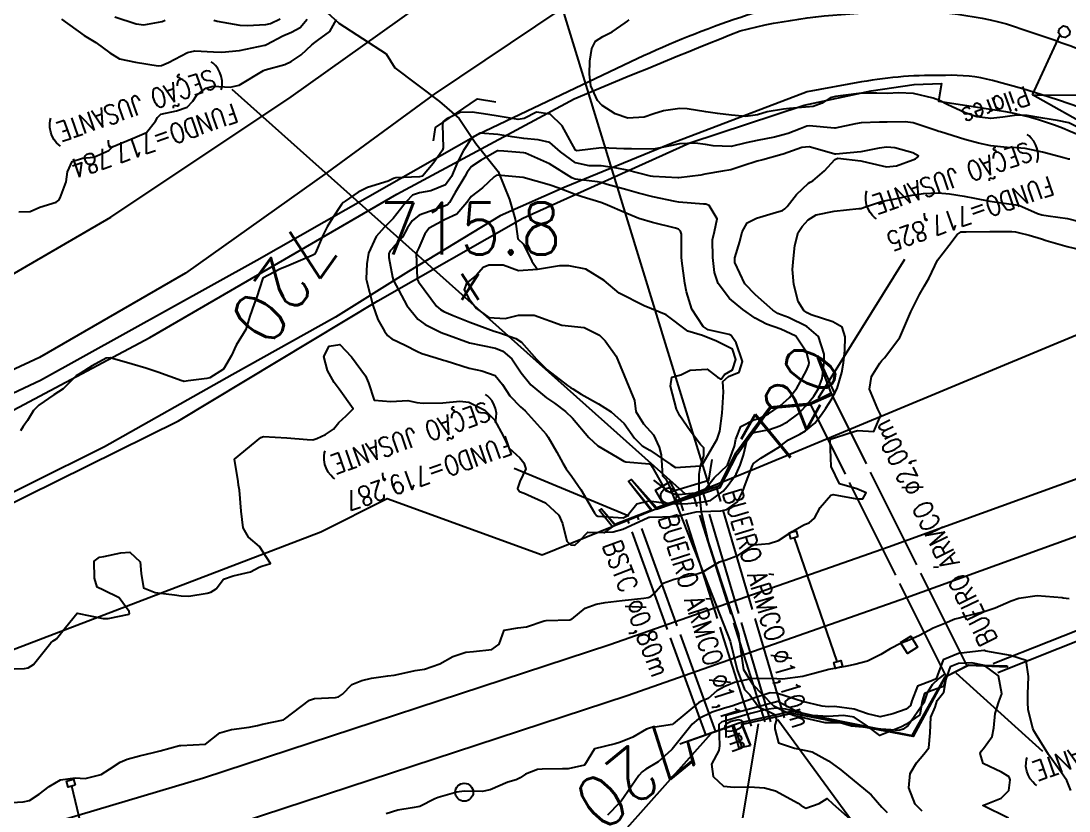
# Model space of a CAD drawing. Header units: metres. Extents: x 307586 to 320046, y 7427249 to 7434250.
# Drawn here: x 312338.2 to 312419, y 7431912.9 to 7431973.8 of the extents above; entities that cross this region are included whole.
import ezdxf
from ezdxf.enums import TextEntityAlignment as Align

# ---------------------------------------------------------------- set-up
doc = ezdxf.new("R2010")
doc.units = ezdxf.units.M
doc.header["$MEASUREMENT"] = 0
doc.linetypes.add('CONTINUO', pattern=[0])
doc.linetypes.add('TRACEJADO', pattern=[8.7, 8, -0.7])
for name, color, linetype in [('ALA', 45, 'Continuous'), ('Armario', 62, 'Continuous'), ('BUEIRO', 151, 'Continuous'), ('CAIXA', 45, 'Continuous'), ('Canaleta de Drenagem', 151, 'Continuous'), ('Cotas', 45, 'Continuous'), ('Curvas de Nivel 1m', 11, 'Continuous'), ('Curvas de Nivel 5m', 15, 'Continuous'), ('Divisa', 42, 'FENCELINE2'), ('Hidrografia', 140, 'Continuous'), ('Linha Férrea', 20, 'Continuous'), ('PILAR', 45, 'Continuous'), ('Pontes_Viadutos_Tubos', 190, 'Continuous'), ('Pontos Cotados', 45, 'Continuous'), ('Portico', 45, 'Continuous'), ('Postes', 20, 'Continuous'), ('PV', 45, 'Continuous'), ('TEXTO', 45, 'Continuous'), ('Vias Primárias', 230, 'Continuous')]:
    doc.layers.add(name, color=color, linetype=linetype)
doc.styles.add('ROMANS', font='romans', dxfattribs={"height": 0.2})
doc.styles.add('Style-STANDARD', font='STANDARD.shx')
doc.linetypes.add('FENCELINE2', pattern='A,0.25,-0.1,[132,ltypeshp.shx,S=0.1,R=0,X=-0.1,Y=0],-0.1,1', length=1.45)

# ---------------------------------------------------------------- blocks, each defined once
blk = doc.blocks.new('ELVTXT_105')
at = {"layer": 'Pontos Cotados', "linetype": 'Continuous', "style": 'Style-STANDARD'}
for s, height, p in [('715.8', 4, (0, 4)), ('x', 3, (0, 0))]:
    blk.add_text(s, height=height, dxfattribs=at).set_placement(p, align=Align.MIDDLE_CENTER)

msp = doc.modelspace()

# ---------------------------------------------------------------- linework, layer by layer
at = {"layer": 'ALA', "linetype": 'CONTINUO'}
for points in [[(312388.981, 7431918.094, 721.289), (312393.573, 7431919.717, 721.288), (312397.634, 7431920.617, 721.209), (312406.912, 7431918.741, 720.586), (312409.448, 7431923.264, 720.841), (312411.241, 7431924.184, 720.872), (312414.223, 7431924.111, 720.795)], [(312414.223, 7431924.111, 720.795), (312414.227, 7431924.018, 719.205), (312411.246, 7431924.137, 718.14), (312409.463, 7431923.245, 718.156), (312406.991, 7431918.667, 718.074), (312397.655, 7431920.423, 718.704), (312393.801, 7431919.588, 718.943), (312394.442, 7431917.973, 718.868)], [(312393.572, 7431917.781, 718.19), (312393.054, 7431919.496, 719.105), (312389.617, 7431918.279, 719.191), (312390.122, 7431916.487, 719.433)], [(312393.054, 7431919.496, 719.105), (312393.138, 7431919.517, 721.096), (312393.786, 7431917.843, 720.588), (312393.572, 7431917.781, 718.19)], [(312393.801, 7431919.588, 718.943), (312393.74, 7431919.594, 721.269), (312394.416, 7431917.973, 720.999), (312394.442, 7431917.973, 718.868)], [(312389.617, 7431918.279, 719.191), (312389.548, 7431918.243, 721.117), (312390.018, 7431916.423, 720.632), (312390.122, 7431916.487, 719.433)], [(312393.786, 7431917.843, 720.588), (312394.416, 7431917.973, 720.999)]]:
    msp.add_polyline3d(points, dxfattribs=at)
at = {"layer": 'Armario'}
msp.add_lwpolyline([(312406.017, 7431925.897), (312406.793, 7431926.388), (312407.325, 7431925.548), (312406.549, 7431925.057)], close=True, dxfattribs=at)
at = {"layer": 'BUEIRO', "linetype": 'TRACEJADO', "flags": 128}
for points in [[(312397.07, 7431920.098), (312391.813, 7431937.921)], [(312394.521, 7431919.465), (312389, 7431936.937)], [(312395.57, 7431919.797), (312390.039, 7431937.3)], [(312396.015, 7431919.787), (312390.773, 7431937.557)], [(312391.015, 7431918.74), (312384.954, 7431935.424)], [(312391.767, 7431919.013), (312385.7, 7431935.713)]]:
    msp.add_lwpolyline(points, dxfattribs=at)
at = {"layer": 'BUEIRO', "linetype": 'CONTINUO'}
for points in [[(312383.144, 7431934.331, 721.226), (312383.803, 7431934.832, 721.184), (312382.764, 7431936.101, 721.184), (312382.946, 7431936.215, 718.705), (312383.982, 7431934.973, 721.184), (312386.843, 7431936.105, 721.003), (312385.025, 7431938.316, 718.478), (312385.263, 7431938.473, 718.509), (312387.181, 7431936.186, 720.975), (312392.09, 7431937.846, 720.864), (312393.422, 7431940.412, 719.128), (312395.98, 7431943.984, 719.112), (312398.973, 7431944.227, 720.039), (312400.935, 7431945.104, 720.116), (312399.641, 7431948.035, 720.09)], [(312385.263, 7431938.473, 718.509), (312387.204, 7431936.309, 718.57), (312392.059, 7431938.007, 717.73), (312393.317, 7431940.529, 717.578), (312395.939, 7431944.076, 717.672), (312399.032, 7431944.352, 717.83), (312400.66, 7431945.15, 717.883), (312399.623, 7431947.817, 717.803), (312399.641, 7431948.035, 720.09)], [(312382.946, 7431936.215, 718.705), (312383.968, 7431935.041, 718.897), (312386.754, 7431936.122, 718.559), (312385.025, 7431938.316, 718.478)]]:
    msp.add_polyline3d(points, dxfattribs=at)
at = {"layer": 'CAIXA', "linetype": 'CONTINUO'}
msp.add_polyline3d([(312387.804, 7431936.439, 719.248), (312387.113, 7431937.644, 719.249), (312388.223, 7431938.298, 719.253), (312389.014, 7431936.886, 719.245)], dxfattribs=at)
at = {"layer": 'Canaleta de Drenagem'}
for points in [[(312413.148, 7431924.281), (312426.025, 7431929.384), (312462.527, 7431943.278), (312503.015, 7431957.903), (312540.954, 7431971.776), (312544.903, 7431973.14), (312560.039, 7431978.382), (312584.034, 7431986.864)], [(312583.737, 7431986.006), (312564.59, 7431979.426), (312544.903, 7431972.473), (312533.077, 7431968.145), (312505.67, 7431957.938), (312458.827, 7431941.047), (312437.024, 7431932.93), (312413.514, 7431923.56)]]:
    msp.add_lwpolyline(points, dxfattribs=at)
at = {"layer": 'Curvas de Nivel 1m', "flags": 128}
for points, elevation in [([(312345.423, 7431974.155), (312347.065, 7431973.593), (312347.658, 7431973.53), (312349.068, 7431973.791), (312349.298, 7431973.878)], 718), ([(312341.303, 7431973.964), (312343.051, 7431972.712), (312343.953, 7431972.171), (312345.035, 7431971.37), (312345.793, 7431970.911), (312347.028, 7431970.662), (312348.765, 7431970.373), (312349.026, 7431970.395), (312349.554, 7431970.628), (312351.036, 7431971.4), (312351.593, 7431971.519), (312353.037, 7431971.45), (312353.665, 7431971.425), (312355.038, 7431971.538), (312356.986, 7431971.955), (312357.043, 7431971.973), (312357.07, 7431971.982), (312357.111, 7431972.009), (312358.377, 7431972.673), (312359.057, 7431972.953), (312359.721, 7431973.325), (312360.255, 7431973.978)], 719), ([(312353.07, 7431973.883), (312353.309, 7431973.818), (312355.065, 7431973.494), (312355.626, 7431973.47), (312357.066, 7431973.544), (312357.43, 7431973.643), (312358.165, 7431973.999)], 718), ([(312420.457, 7431965.255), (312418.983, 7431965.968), (312418.108, 7431966.157), (312416.988, 7431966.322), (312415.768, 7431966.531), (312414.992, 7431966.571), (312413.907, 7431966.413), (312412.987, 7431966.308), (312411.9, 7431966.446), (312410.994, 7431966.743), (312409.615, 7431967.384), (312409.006, 7431967.686), (312408.528, 7431967.874), (312407.011, 7431968.244), (312405.864, 7431968.28), (312405.011, 7431968.234), (312404.188, 7431968.272), (312403.011, 7431968.27), (312401.6, 7431968.072), (312401.008, 7431968.005), (312400.593, 7431967.908), (312399.969, 7431967.5), (312399.268, 7431967.238), (312398.998, 7431967.21), (312397.437, 7431967.085), (312396.995, 7431967.03), (312395.73, 7431966.81), (312394.988, 7431966.591), (312394.087, 7431966.468), (312392.988, 7431966.557), (312391.9, 7431966.686), (312390.991, 7431966.83), (312389.558, 7431967.061), (312388.995, 7431967.08), (312387.741, 7431966.893), (312386.988, 7431966.678), (312386.232, 7431966.413), (312384.983, 7431966.326), (312384.014, 7431966.664), (312382.997, 7431967.311), (312382.638, 7431967.705), (312382.118, 7431968.818), (312382.021, 7431969.715), (312382.059, 7431970.74), (312382.198, 7431971.713), (312382.501, 7431972.258), (312383.057, 7431972.617), (312383.764, 7431972.991), (312384.787, 7431973.683), (312384.949, 7431973.807), (312385.075, 7431973.91)], 721), ([(312337.031, 7431913.554), (312338.344, 7431913.615), (312338.836, 7431913.733), (312339.59, 7431914.211), (312340.359, 7431914.819), (312341.229, 7431915.327), (312342.366, 7431915.464), (312343.126, 7431915.412), (312344.369, 7431915.723), (312345.008, 7431916.15), (312345.831, 7431916.688), (312346.385, 7431916.925), (312347.328, 7431917.181), (312348.393, 7431917.417), (312348.929, 7431917.568), (312350.401, 7431917.959), (312350.509, 7431917.971), (312352.403, 7431918.06), (312353.527, 7431918.933), (312354.415, 7431919.211), (312355.777, 7431919.38), (312356.418, 7431919.502), (312356.82, 7431919.604), (312358.423, 7431919.951), (312358.514, 7431919.989), (312360.438, 7431921.452), (312360.811, 7431921.584), (312362.44, 7431921.67), (312362.659, 7431921.72), (312362.971, 7431921.935), (312363.701, 7431922.681), (312364.459, 7431922.982), (312365.22, 7431923.15), (312366.465, 7431923.329), (312366.953, 7431923.397), (312368.471, 7431923.733), (312368.586, 7431923.753), (312369.299, 7431923.858), (312370.477, 7431924.265), (312371.496, 7431924.817), (312372.486, 7431925.159), (312373.08, 7431925.221), (312374.489, 7431925.373), (312375.069, 7431925.791), (312375.441, 7431926.854), (312376.512, 7431927.028), (312377.164, 7431927.112), (312378.52, 7431927.571), (312378.675, 7431927.594), (312380.522, 7431927.658), (312380.571, 7431927.67), (312380.652, 7431927.719), (312381.688, 7431928.552), (312382.535, 7431928.869), (312383.226, 7431929.003), (312384.538, 7431929.152), (312386.208, 7431929.323), (312386.54, 7431929.373), (312386.747, 7431929.442), (312386.967, 7431929.646), (312387.698, 7431930.492), (312388.555, 7431930.796), (312390.076, 7431931.125), (312390.56, 7431931.273), (312390.796, 7431931.362), (312391.157, 7431931.594), (312392.039, 7431932.117), (312392.574, 7431932.293), (312393.506, 7431932.643), (312394.59, 7431933.391), (312394.705, 7431933.445), (312395.889, 7431933.541), (312396.595, 7431933.769), (312397.653, 7431934.469), (312398.608, 7431934.995), (312398.971, 7431935.145), (312399.366, 7431935.502), (312399.807, 7431936.317), (312400.64, 7431937.265), (312400.82, 7431937.307), (312402.636, 7431936.991), (312403.102, 7431936.989), (312403.358, 7431937.453), (312402.646, 7431937.76), (312401.31, 7431938.14), (312400.663, 7431939.49), (312400.574, 7431941.491), (312400.613, 7431941.562), (312400.685, 7431941.616), (312402.089, 7431942.072), (312402.695, 7431942.253), (312403.954, 7431942.187), (312404.487, 7431943.442), (312404.264, 7431943.898), (312403.62, 7431945.451), (312403.782, 7431946.415), (312404.423, 7431947.443), (312404.565, 7431947.642), (312404.767, 7431947.865), (312405.967, 7431949.422), (312406.803, 7431951.41), (312407.48, 7431952.747), (312407.87, 7431953.4), (312408.217, 7431954.018), (312408.853, 7431955.39), (312409.748, 7431956.503), (312410.371, 7431957.375), (312410.676, 7431957.581), (312410.885, 7431957.579), (312411.078, 7431957.56), (312412.885, 7431957.59), (312414.6, 7431957.608), (312414.885, 7431957.575), (312415.09, 7431957.522), (312415.938, 7431957.304), (312416.879, 7431957.03), (312417.251, 7431956.913), (312418.87, 7431956.429), (312419.949, 7431956.176)], 721), ([(312419.014, 7431929.265), (312418.544, 7431929.336), (312418.467, 7431929.347), (312416.545, 7431929.506), (312415.141, 7431929.311), (312414.541, 7431929.092), (312413.31, 7431928.558), (312412.533, 7431928.309), (312411.098, 7431927.931), (312410.527, 7431927.791), (312410.202, 7431927.697), (312409.431, 7431927.381), (312408.782, 7431927.125), (312408.517, 7431927.006), (312407.464, 7431926.445), (312406.502, 7431926.014), (312406.069, 7431925.847), (312405.206, 7431925.429), (312404.488, 7431924.984), (312403.457, 7431924.477), (312402.48, 7431924.212), (312401.86, 7431924.086), (312400.476, 7431923.815), (312399.253, 7431923.498), (312398.652, 7431923.326), (312398.47, 7431923.295), (312396.903, 7431923.089), (312396.466, 7431923.099), (312394.89, 7431923.13), (312394.466, 7431923.095), (312393.215, 7431922.819), (312392.457, 7431922.517), (312391.856, 7431922.181), (312391.182, 7431921.593), (312390.664, 7431921.375), (312390.439, 7431921.256), (312388.479, 7431919.629), (312388.423, 7431919.599), (312386.733, 7431919.334), (312386.419, 7431919.22), (312385.362, 7431918.615), (312384.408, 7431918.22), (312383.995, 7431918.097), (312382.403, 7431917.7), (312381.645, 7431916.447), (312380.38, 7431916.175), (312379.947, 7431916.159), (312378.379, 7431916.141), (312378.019, 7431916.113), (312377.081, 7431915.763), (312376.669, 7431915.468), (312376.368, 7431915.327), (312375.721, 7431915.134), (312374.361, 7431914.559), (312373.739, 7431914.426), (312372.359, 7431914.448), (312371.802, 7431914.382), (312370.354, 7431913.957), (312370.09, 7431913.844), (312368.938, 7431913.267), (312368.342, 7431913.172), (312367.239, 7431912.981), (312366.335, 7431912.69)], 721), ([(312414.339, 7431912.37), (312412.353, 7431913.34), (312413.775, 7431913.91), (312414.365, 7431914.494), (312414.478, 7431915.318), (312414.376, 7431915.547), (312413.788, 7431915.92), (312412.392, 7431916.591), (312412.146, 7431917.343), (312412.223, 7431917.523), (312412.407, 7431917.734), (312413.077, 7431918.672), (312413.197, 7431919.332), (312413.318, 7431920.447), (312413.589, 7431921.329), (312413.821, 7431921.958), (312413.569, 7431923.329), (312412.481, 7431924.145), (312411.475, 7431924.347), (312410.482, 7431924.297), (312409.826, 7431924.03), (312409.597, 7431923.379), (312409.318, 7431922.519), (312408.455, 7431922.199), (312407.864, 7431921.983), (312407.684, 7431921.398), (312407.509, 7431920.322), (312406.425, 7431919.574), (312406.089, 7431919.415), (312404.416, 7431918.742), (312403.462, 7431919.45), (312402.43, 7431920.154), (312401.612, 7431920.287), (312400.43, 7431920.203), (312399.213, 7431920.281), (312398.432, 7431920.454), (312397.179, 7431920.779), (312396.436, 7431920.853), (312395.648, 7431920.755), (312394.432, 7431920.445), (312393.759, 7431920.237), (312392.426, 7431919.851), (312392.226, 7431919.781), (312392.008, 7431919.584), (312392.05, 7431917.94), (312391.996, 7431917.584), (312391.446, 7431916.531), (312391.555, 7431915.588), (312392.365, 7431914.829), (312393.184, 7431914.752), (312394.365, 7431914.789), (312395.516, 7431914.694), (312396.362, 7431914.47), (312398.109, 7431913.512), (312398.35, 7431913.346), (312398.712, 7431913.14), (312399.736, 7431913.489), (312400.357, 7431913.881), (312400.781, 7431913.476), (312402.333, 7431912.112)], 719)]:
    msp.add_lwpolyline(points, dxfattribs=dict(at, elevation=elevation))
for points, elevation in [([(312407.429, 7431963.405), (312406.955, 7431963.652), (312405.575, 7431964.046), (312404.96, 7431964.106), (312404.373, 7431964.032), (312402.956, 7431963.749), (312401.024, 7431963.559), (312400.954, 7431963.557), (312400.873, 7431963.572), (312398.959, 7431964.123), (312398.394, 7431964.08), (312396.953, 7431963.566), (312396.849, 7431963.532), (312395.384, 7431963.116), (312394.945, 7431963.015), (312393.86, 7431962.65), (312392.935, 7431962.358), (312392.275, 7431962.247), (312390.929, 7431962.003), (312390.599, 7431961.942), (312388.924, 7431961.728), (312388.828, 7431961.727), (312386.926, 7431961.824), (312386.718, 7431961.861), (312384.932, 7431962.311), (312384.135, 7431962.488), (312382.937, 7431962.651), (312381.994, 7431962.657), (312380.94, 7431962.9), (312379.799, 7431963.742), (312378.96, 7431964.448), (312378.064, 7431964.657), (312376.963, 7431964.761), (312376.072, 7431964.892), (312374.966, 7431965.074), (312373.598, 7431965.182), (312372.963, 7431964.819), (312372.305, 7431963.83), (312371.837, 7431962.939), (312371.395, 7431961.843), (312370.916, 7431961.201), (312369.78, 7431960.73), (312368.91, 7431960.576), (312368.387, 7431960.396), (312367.879, 7431959.88), (312367.463, 7431959.319), (312366.89, 7431958.599), (312366.204, 7431957.9), (312365.576, 7431957.206), (312364.988, 7431955.918), (312364.845, 7431955.095), (312364.8, 7431953.954), (312364.803, 7431953.92), (312364.831, 7431953.812), (312365.314, 7431951.912), (312365.707, 7431950.822), (312366.213, 7431949.899), (312366.458, 7431949.573), (312366.777, 7431949.329), (312367.82, 7431948.832), (312368.768, 7431948.339), (312369.096, 7431948.195), (312370.202, 7431947.848), (312370.761, 7431947.68), (312370.977, 7431947.621), (312372.752, 7431947.066), (312373.714, 7431946.845), (312374.743, 7431946.483), (312375.311, 7431945.791), (312375.871, 7431944.929), (312376.716, 7431944.075), (312377.057, 7431943.767), (312378.686, 7431941.96), (312378.836, 7431941.748), (312379.505, 7431940.571), (312379.959, 7431939.731), (312380.221, 7431939.289), (312380.653, 7431938.704), (312381.359, 7431937.713), (312382.42, 7431935.897), (312382.556, 7431935.701), (312382.613, 7431935.666), (312382.657, 7431935.655), (312384.611, 7431935.531), (312384.924, 7431935.675), (312385.686, 7431936.606), (312386.631, 7431936.826), (312387.559, 7431936.711), (312388.627, 7431936.589), (312389.61, 7431936.634), (312390.63, 7431936.726), (312391.359, 7431936.866), (312392.325, 7431937.583), (312392.476, 7431937.75), (312392.647, 7431937.941), (312393.334, 7431938.895), (312393.647, 7431939.57), (312393.891, 7431940.347), (312394.178, 7431941.565), (312394.334, 7431941.918), (312394.691, 7431942.095), (312395.897, 7431942.34), (312396.699, 7431942.617), (312397.298, 7431942.931), (312398.082, 7431943.516), (312398.41, 7431943.819), (312398.719, 7431944.143), (312399.332, 7431944.899), (312399.693, 7431945.5), (312399.969, 7431946.273), (312400.13, 7431947.496), (312400.121, 7431948.145), (312399.685, 7431949.501), (312398.79, 7431950.261), (312397.363, 7431950.959), (312396.799, 7431951.171), (312396.543, 7431951.276), (312396.162, 7431951.54), (312394.82, 7431952.714), (312394.01, 7431953.568), (312393.232, 7431955.193), (312393.235, 7431955.576), (312393.623, 7431956.821), (312393.803, 7431957.571), (312394.189, 7431958.268), (312394.894, 7431958.635), (312396.441, 7431959.079), (312396.9, 7431959.211), (312397.099, 7431959.33), (312397.257, 7431959.526), (312397.99, 7431960.442), (312398.921, 7431961.33), (312399.033, 7431961.398), (312399.24, 7431961.507), (312400.148, 7431962.285), (312400.948, 7431963.142), (312401.18, 7431963.256), (312402.947, 7431963.04), (312403.485, 7431962.914), (312404.94, 7431962.572), (312405.706, 7431962.664), (312406.949, 7431963.131), (312407.161, 7431963.197)], 719), ([(312375.416, 7431963.793), (312374.978, 7431963.824), (312374.953, 7431963.825), (312374.928, 7431963.825), (312374.881, 7431963.801), (312373.66, 7431963.095), (312372.935, 7431962.6), (312372.591, 7431962.162), (312372.406, 7431961.828), (312371.671, 7431960.593), (312371.23, 7431959.837), (312371.078, 7431959.662), (312370.9, 7431959.576), (312370.474, 7431959.422), (312368.893, 7431958.86), (312368.341, 7431958.423), (312367.999, 7431957.879), (312367.594, 7431957.161), (312366.859, 7431956.312), (312366.656, 7431956.093), (312366.562, 7431955.894), (312366.553, 7431955.597), (312366.835, 7431954.077), (312366.88, 7431953.89), (312366.909, 7431953.812), (312367.934, 7431951.879), (312368.793, 7431950.843), (312369.357, 7431950.43), (312370.542, 7431949.844), (312370.707, 7431949.766), (312370.782, 7431949.738), (312370.944, 7431949.676), (312372.775, 7431949.003), (312373.785, 7431948.797), (312374.771, 7431948.611), (312375.35, 7431948.373), (312376.027, 7431947.781), (312376.747, 7431946.705), (312377.508, 7431945.762), (312378.723, 7431944.772), (312379.333, 7431944.354), (312380.17, 7431943.728), (312380.705, 7431943.208), (312381.986, 7431941.707), (312382.677, 7431941.063), (312384.157, 7431940.196), (312384.665, 7431939.882), (312384.822, 7431939.835), (312386.663, 7431939.689), (312386.74, 7431939.649), (312386.857, 7431939.452), (312387.888, 7431937.638), (312388.638, 7431937.333), (312388.943, 7431937.321), (312390.641, 7431937.489), (312390.73, 7431937.511), (312390.84, 7431937.598), (312391.64, 7431938.603), (312392.663, 7431939.58), (312393.196, 7431941.057), (312393.306, 7431941.574), (312393.698, 7431942.57), (312394.706, 7431943.088), (312395.078, 7431943.183), (312395.835, 7431943.543), (312396.719, 7431944.158), (312397.447, 7431944.802), (312398.018, 7431945.517), (312398.266, 7431945.989), (312398.754, 7431946.884), (312398.941, 7431947.328), (312398.954, 7431947.508), (312398.771, 7431948.303), (312397.941, 7431949.518), (312396.788, 7431950.071), (312395.686, 7431950.44), (312394.796, 7431950.915), (312393.86, 7431951.569), (312392.816, 7431952.429), (312391.949, 7431953.593), (312391.671, 7431954.427), (312391.534, 7431955.6), (312391.514, 7431956.96), (312391.658, 7431957.598), (312391.882, 7431958.584), (312391.257, 7431959.605), (312391.004, 7431959.709), (312390.904, 7431959.705), (312390.815, 7431959.699), (312388.905, 7431959.863), (312388.635, 7431959.903), (312386.909, 7431960.264), (312385.796, 7431960.551), (312384.914, 7431960.797), (312383.385, 7431961.229), (312382.92, 7431961.365), (312382.638, 7431961.422), (312380.922, 7431961.631), (312380.658, 7431961.733), (312378.939, 7431962.808), (312377.09, 7431963.63), (312376.951, 7431963.664)], 718), ([(312374.925, 7431961.936), (312374.818, 7431961.908), (312374.683, 7431961.802), (312373.776, 7431960.95), (312372.908, 7431960.291), (312372.574, 7431959.823), (312371.805, 7431958.92), (312370.89, 7431958.533), (312369.66, 7431957.858), (312369.325, 7431957.414), (312368.86, 7431956.326), (312368.705, 7431956.021), (312368.659, 7431955.872), (312368.727, 7431953.978), (312368.751, 7431953.871), (312368.831, 7431953.721), (312370.217, 7431951.849), (312370.525, 7431951.569), (312370.799, 7431951.421), (312371.521, 7431951.108), (312372.791, 7431950.605), (312374.674, 7431949.911), (312374.784, 7431949.877), (312374.846, 7431949.862), (312375.042, 7431949.796), (312376.347, 7431949.345), (312376.776, 7431949.054), (312377.941, 7431947.758), (312378.751, 7431946.936), (312380.327, 7431945.726), (312380.573, 7431945.564), (312380.73, 7431945.458), (312381.375, 7431945.065), (312382.719, 7431944.304), (312383.705, 7431943.69), (312384.7, 7431942.788), (312385.495, 7431941.668), (312386.084, 7431941.066), (312386.674, 7431940.729), (312388.29, 7431939.634), (312388.661, 7431939.413), (312390.597, 7431939.536), (312390.663, 7431939.562), (312390.683, 7431939.58), (312390.701, 7431939.6), (312390.795, 7431939.729), (312391.874, 7431941.592), (312392.073, 7431942.208), (312392.254, 7431943.587), (312392.368, 7431945.224), (312392.33, 7431945.586), (312392.308, 7431946.018), (312392.745, 7431946.412), (312393.58, 7431946.742), (312393.829, 7431947.569), (312393.339, 7431949.013), (312392.952, 7431949.578), (312392.784, 7431949.647), (312391.188, 7431950.005), (312390.789, 7431950.261), (312389.928, 7431951.619), (312389.497, 7431952.949), (312389.388, 7431953.624), (312389.142, 7431955.335), (312389.119, 7431955.627), (312389.117, 7431957.39), (312389.041, 7431957.628), (312388.884, 7431957.77), (312388.66, 7431957.857), (312386.889, 7431958.293), (312385.83, 7431958.604), (312384.896, 7431958.974), (312383.236, 7431959.697), (312382.904, 7431959.823), (312381.458, 7431960.271), (312380.91, 7431960.455), (312379.74, 7431960.916), (312378.917, 7431961.199), (312376.923, 7431961.77)], 717)]:
    msp.add_lwpolyline(points, close=True, dxfattribs=dict(at, elevation=elevation))
at = {"layer": 'Curvas de Nivel 5m', "elevation": 720, "flags": 128}
for points in [[(312338.024, 7431959.101), (312338.887, 7431959.144), (312339.639, 7431959.471), (312340.898, 7431959.866), (312341.099, 7431959.999), (312341.218, 7431960.197), (312341.675, 7431961.433), (312341.784, 7431962.191), (312342.124, 7431962.999), (312342.939, 7431963.24), (312343.794, 7431963.318), (312344.948, 7431963.849), (312345.107, 7431964.002), (312345.307, 7431964.155), (312346.96, 7431964.85), (312347.866, 7431965.219), (312348.558, 7431966.114), (312348.702, 7431966.386), (312348.981, 7431966.635), (312350.17, 7431966.907), (312350.989, 7431967.175), (312351.428, 7431967.644), (312351.711, 7431968.073), (312352.433, 7431968.641), (312353.01, 7431968.79), (312354.325, 7431968.731), (312355.011, 7431968.865), (312356.887, 7431970.012), (312357.023, 7431970.054), (312358.545, 7431970.478), (312359.03, 7431970.698), (312359.802, 7431971.216), (312360.611, 7431971.974), (312360.844, 7431972.174), (312361.048, 7431972.308), (312362.003, 7431973.011), (312362.515, 7431973.948)], [(312419.056, 7431963.164), (312418.952, 7431963.179), (312418.596, 7431963.274), (312416.957, 7431963.712), (312415.632, 7431963.982), (312414.96, 7431964.049), (312414.223, 7431964.064), (312412.962, 7431964.2), (312412.014, 7431964.405), (312410.966, 7431964.693), (312409.083, 7431965.278), (312408.972, 7431965.315), (312408.749, 7431965.392), (312406.981, 7431965.976), (312406.36, 7431966.042), (312404.982, 7431966.034), (312404.392, 7431966.035), (312402.981, 7431965.971), (312402.541, 7431965.905), (312400.974, 7431965.554), (312400.911, 7431965.553), (312398.976, 7431965.733), (312398.776, 7431965.712), (312398.271, 7431965.517), (312397.334, 7431965.162), (312396.968, 7431965.047), (312396.294, 7431964.868), (312394.963, 7431964.603), (312394.105, 7431964.425), (312392.959, 7431964.15), (312391.552, 7431964.194), (312390.96, 7431964.308), (312390.18, 7431964.399), (312388.96, 7431964.36), (312388.369, 7431964.226), (312386.956, 7431963.935), (312385.255, 7431963.974), (312384.956, 7431963.967), (312384.662, 7431963.977), (312382.956, 7431964.048), (312381.04, 7431963.815), (312380.954, 7431963.853), (312379.922, 7431965.741), (312378.986, 7431966.631), (312377.946, 7431966.803), (312376.981, 7431966.306), (312376.534, 7431966.223), (312374.983, 7431966.486), (312374.182, 7431966.611), (312372.987, 7431966.789), (312372.061, 7431966.76), (312370.979, 7431966.261), (312370.741, 7431966.087), (312370.68, 7431965.853), (312370.752, 7431964.055), (312370.697, 7431963.853), (312369.969, 7431962.828), (312369.149, 7431961.868), (312368.922, 7431961.815), (312367.08, 7431961.73), (312366.921, 7431961.694), (312366.494, 7431961.472), (312364.914, 7431960.988), (312364.199, 7431960.638), (312363.176, 7431959.937), (312363.021, 7431959.819), (312362.9, 7431959.685), (312362.203, 7431958.634), (312361.801, 7431957.951), (312361.49, 7431957.338), (312360.908, 7431955.959), (312360.895, 7431955.917), (312360.852, 7431955.842), (312360.634, 7431955.747), (312358.843, 7431954.975), (312358.154, 7431954.682), (312356.833, 7431954.01), (312356.354, 7431952.473), (312356.177, 7431952.019), (312355.838, 7431951.069), (312355.536, 7431950.029), (312354.771, 7431948.841), (312354.415, 7431948.043), (312353.803, 7431946.994), (312352.737, 7431946.321), (312352.527, 7431946.271), (312351.085, 7431946.076), (312350.78, 7431946.032), (312350.732, 7431946.032), (312350.696, 7431946.044), (312350.599, 7431946.082), (312348.743, 7431946.755), (312347.817, 7431947.049), (312346.751, 7431947.364), (312345.053, 7431947.861), (312344.758, 7431947.841), (312343.687, 7431947.233), (312342.74, 7431946.654), (312342.453, 7431946.467), (312342.168, 7431946.186), (312341.44, 7431945.478), (312340.721, 7431944.994), (312339.554, 7431944.217), (312339.144, 7431943.786), (312338.695, 7431943.029), (312338.367, 7431942.554), (312338.137, 7431942.235)], [(312336.852, 7431923.861), (312338.468, 7431923.914), (312338.738, 7431923.957), (312339.164, 7431924.22), (312340.49, 7431925.881), (312340.661, 7431926.028), (312340.925, 7431926.196), (312341.622, 7431927.073), (312342.523, 7431928.18), (312344.517, 7431927.756), (312344.912, 7431927.76), (312346.522, 7431928.101), (312346.541, 7431928.112), (312346.547, 7431928.13), (312346.525, 7431928.309), (312345.757, 7431929.363), (312344.541, 7431929.94), (312344.064, 7431930.165), (312343.855, 7431930.861), (312343.831, 7431932.167), (312344.24, 7431932.491), (312344.568, 7431932.526), (312345.892, 7431932.821), (312346.574, 7431932.883), (312347.371, 7431932.122), (312347.458, 7431931.217), (312347.63, 7431930.119), (312348.54, 7431929.775), (312350.023, 7431929.573), (312350.537, 7431929.503), (312351.123, 7431929.488), (312352.539, 7431929.71), (312352.819, 7431929.779), (312353.242, 7431930.053), (312353.811, 7431930.786), (312354.553, 7431931.05), (312355.886, 7431931.35), (312356.56, 7431931.725), (312356.768, 7431931.801), (312357.439, 7431932.001), (312356.583, 7431933.318), (312355.729, 7431934.023), (312355.309, 7431934.738), (312355.158, 7431936.032), (312355.028, 7431937.644), (312354.97, 7431938.035), (312354.932, 7431938.322), (312354.663, 7431940.04), (312356.68, 7431941.722), (312356.899, 7431941.79), (312358.68, 7431941.694), (312360.266, 7431941.553), (312360.679, 7431941.543), (312360.992, 7431941.644), (312361.675, 7431941.95), (312362.284, 7431942.349), (312362.697, 7431942.863), (312363.259, 7431943.38), (312363.807, 7431943.929), (312362.728, 7431945.444), (312362.347, 7431945.944), (312361.819, 7431946.877), (312361.551, 7431947.952), (312361.959, 7431948.76), (312362.772, 7431948.875), (312363.681, 7431947.931), (312364.741, 7431946.474), (312364.986, 7431945.916), (312365.414, 7431944.604), (312366.719, 7431944.501), (312368.021, 7431944.576), (312368.718, 7431944.424), (312369.204, 7431944.348), (312370.718, 7431944.382), (312372.036, 7431944.51), (312372.719, 7431944.446), (312373.959, 7431943.808), (312374.702, 7431943.084), (312375.403, 7431941.789), (312375.809, 7431940.918), (312376.667, 7431940.134), (312376.966, 7431939.767), (312377.125, 7431939.298), (312376.649, 7431938.33), (312376.464, 7431937.773), (312376.639, 7431937.54), (312376.992, 7431937.412), (312378.627, 7431936.676), (312379.66, 7431935.734), (312379.947, 7431935.071), (312380.268, 7431933.725), (312380.589, 7431933.428), (312380.892, 7431933.413), (312381.24, 7431933.714), (312381.897, 7431934.41), (312382.6, 7431934.391), (312383.846, 7431934.442), (312384.603, 7431934.656), (312386.49, 7431935.53), (312386.612, 7431935.574), (312386.689, 7431935.572), (312388.613, 7431935.615), (312388.687, 7431935.629), (312390.247, 7431935.977), (312390.619, 7431936.008), (312392.151, 7431936.054), (312392.622, 7431936.161), (312393.451, 7431936.751), (312393.851, 7431937.568), (312394.068, 7431938.146), (312394.607, 7431939.561), (312394.618, 7431939.606), (312394.664, 7431939.715), (312395.246, 7431940.128), (312396.678, 7431940.989), (312396.97, 7431941.237), (312397.377, 7431941.523), (312398.24, 7431941.965), (312398.694, 7431942.222), (312399.398, 7431942.807), (312399.927, 7431943.498), (312400.239, 7431943.973), (312400.725, 7431944.702), (312401.131, 7431945.484), (312401.494, 7431946.736), (312401.619, 7431947.477), (312401.71, 7431948.414), (312401.745, 7431949.476), (312401.519, 7431950.208), (312400.794, 7431950.64), (312399.125, 7431951.182), (312398.801, 7431951.335), (312398.56, 7431951.512), (312398.126, 7431952.204), (312397.785, 7431953.52), (312397.692, 7431954.674), (312397.759, 7431955.521), (312397.865, 7431956.523), (312398.108, 7431957.518), (312398.43, 7431957.972), (312398.893, 7431958.484), (312399.508, 7431958.892), (312400.9, 7431959.157), (312402.802, 7431959.361), (312402.902, 7431959.363), (312402.983, 7431959.379), (312403.153, 7431959.457), (312404.472, 7431959.879), (312404.908, 7431959.979), (312405.605, 7431960.125), (312406.913, 7431960.401), (312407.792, 7431960.523), (312408.915, 7431960.577), (312409.789, 7431960.506), (312410.912, 7431960.315), (312411.715, 7431960.162), (312412.909, 7431959.93), (312414.534, 7431959.696), (312414.906, 7431959.658), (312415.188, 7431959.598), (312415.839, 7431959.306), (312416.584, 7431958.979), (312416.899, 7431958.883), (312417.39, 7431958.793), (312418.896, 7431958.595), (312419.795, 7431958.36)], [(312419.142, 7431914.486), (312418.829, 7431915.265), (312418.383, 7431915.932), (312417.423, 7431917.28), (312416.419, 7431918.897), (312416.274, 7431919.145), (312416.213, 7431919.293), (312415.858, 7431920.719), (312415.833, 7431921.299), (312415.833, 7431921.918), (312415.869, 7431923.299), (312415.707, 7431924.523), (312414.489, 7431924.9), (312412.588, 7431925.243), (312412.492, 7431925.285), (312412.441, 7431925.289), (312410.49, 7431925.057), (312409.294, 7431924.572), (312408.857, 7431923.386), (312408.757, 7431923.097), (312408.467, 7431922.984), (312407.325, 7431922.536), (312406.877, 7431921.406), (312406.789, 7431921.057), (312406.437, 7431920.781), (312405.408, 7431920.4), (312404.43, 7431920.184), (312403.47, 7431920.412), (312402.436, 7431920.769), (312400.93, 7431920.983), (312400.438, 7431920.961), (312399.956, 7431921.005), (312398.441, 7431921.364), (312397.961, 7431921.515), (312396.45, 7431922.012), (312395.959, 7431922.029), (312394.536, 7431921.559), (312394.443, 7431921.524), (312393.006, 7431921.006), (312392.435, 7431920.834), (312391.479, 7431920.543), (312390.427, 7431920.022), (312389.945, 7431919.607), (312388.404, 7431917.689), (312388.374, 7431917.66), (312388.339, 7431917.631), (312387.316, 7431916.713), (312386.38, 7431916.135), (312386.085, 7431915.947), (312385.838, 7431915.658), (312384.695, 7431914.014), (312384.469, 7431913.678), (312384.419, 7431913.612), (312384.351, 7431913.544), (312383.425, 7431912.601)]]:
    msp.add_lwpolyline(points, dxfattribs=at)
at = {"layer": 'Divisa'}
msp.add_lwpolyline([(312227.759, 7431906.149), (312251.151, 7431909.983), (312263.262, 7431910.981), (312292.833, 7431913.279), (312302.629, 7431919.394), (312312.334, 7431921.557), (312321.663, 7431920.25), (312332.173, 7431923.314), (312361.311, 7431934.443), (312366.428, 7431937.006), (312378.388, 7431932.677), (312387.278, 7431936.274), (312394.873, 7431939.348), (312423.988, 7431951.453), (312460.48, 7431964.205), (312509.733, 7431981.548)], dxfattribs=at)
at = {"layer": 'Hidrografia'}
for points in [[(312353.151, 7431981.737), (312354.532, 7431980.693), (312359.664, 7431976.459), (312362.686, 7431973.653), (312366.356, 7431971.28), (312367.004, 7431970.201), (312370.458, 7431967.612), (312371.969, 7431966.317), (312373.265, 7431964.375), (312374.992, 7431962.217), (312375.855, 7431960.059), (312376.287, 7431958.549), (312376.503, 7431957.038), (312376.935, 7431956.607), (312377.582, 7431955.312), (312378.014, 7431954.665)], [(312407.692, 7431912.897), (312407.141, 7431913.447), (312406.646, 7431914.713), (312406.756, 7431915.813), (312407.252, 7431916.639), (312407.802, 7431917.299), (312408.187, 7431917.794), (312408.298, 7431918.95), (312408.353, 7431920.16), (312408.683, 7431920.931), (312408.848, 7431921.426), (312409.344, 7431922.086), (312409.509, 7431922.967), (312409.564, 7431923.297), (312409.399, 7431923.462), (312408.958, 7431923.132), (312408.463, 7431922.637), (312408.077, 7431922.031), (312407.802, 7431921.261), (312406.591, 7431919.5), (312406.206, 7431919.225), (312405.875, 7431919.115), (312405.27, 7431919.17), (312404.499, 7431919.225), (312403.673, 7431919.335), (312402.242, 7431919.445), (312401.361, 7431919.72), (312400.205, 7431919.72), (312397.721, 7431920.278), (312396.895, 7431920.663), (312396.234, 7431920.993), (312395.353, 7431921.929), (312394.638, 7431922.644), (312393.922, 7431923.8), (312393.702, 7431925.396), (312393.537, 7431926.551), (312391.198, 7431933.671), (312390.668, 7431935.965), (312390.492, 7431937.73), (312390.492, 7431938.877), (312390.58, 7431939.495), (312390.845, 7431940.289), (312390.845, 7431940.906), (312390.58, 7431941.171), (312389.785, 7431942.23), (312388.991, 7431943.377), (312388.726, 7431943.906), (312388.285, 7431945.671), (312388.373, 7431946.377), (312389.079, 7431946.553), (312389.785, 7431946.906), (312391.11, 7431946.994), (312391.904, 7431946.377), (312392.169, 7431946.2), (312392.43, 7431946.571), (312393.048, 7431946.924), (312393.312, 7431947.718), (312393.048, 7431948.512), (312391.812, 7431949.13), (312390.753, 7431949.571), (312389.605, 7431949.924), (312387.928, 7431951.159), (312386.25, 7431951.865), (312384.308, 7431952.835), (312383.161, 7431953.806), (312381.748, 7431954.688), (312380.424, 7431954.953), (312379.718, 7431954.953), (312378.014, 7431954.665), (312376.561, 7431954.56), (312375.363, 7431954.988), (312374.252, 7431954.988), (312373.824, 7431954.817), (312373.311, 7431954.218), (312372.542, 7431953.62), (312372.371, 7431953.107), (312372.713, 7431952.424), (312373.311, 7431951.654), (312374.252, 7431950.971), (312375.534, 7431950.885), (312376.561, 7431951.142), (312377.758, 7431951.142), (312379.895, 7431950.372), (312381.605, 7431950.201), (312382.803, 7431949.603), (312383.23, 7431949.176), (312384.085, 7431947.979), (312385.506, 7431944.576), (312385.591, 7431943.719), (312386.191, 7431942.777), (312386.963, 7431941.92), (312387.391, 7431940.978), (312387.562, 7431940.378), (312387.648, 7431938.751), (312387.905, 7431938.494), (312388.162, 7431937.98), (312392.871, 7431926.009), (312393.422, 7431923.806), (312393.973, 7431922.292), (312394.386, 7431921.879), (312395.075, 7431920.915), (312395.764, 7431920.64), (312396.315, 7431920.365), (312396.452, 7431919.952), (312396.315, 7431919.539), (312396.315, 7431919.263), (312396.59, 7431918.162), (312397.83, 7431917.749), (312399.207, 7431917.474), (312400.447, 7431916.785), (312401.411, 7431916.097), (312403.752, 7431914.169), (312404.579, 7431913.206), (312404.992, 7431912.793)]]:
    msp.add_lwpolyline(points, dxfattribs=at)
at = {"layer": 'Linha Férrea'}
for points in [[(312233.289, 7431887.472), (312251.239, 7431889.281), (312274.247, 7431892.282), (312290.733, 7431895.29), (312311.774, 7431899.672), (312331.872, 7431905.082), (312353.51, 7431911.518), (312384.932, 7431921.819), (312406.484, 7431929.372), (312428.297, 7431937.274), (312459.982, 7431948.69), (312496.568, 7431961.921), (312537.181, 7431976.69), (312544.928, 7431979.568), (312550.931, 7431981.698), (312586.33, 7431994.088), (312631.576, 7432009.635)], [(312232.94, 7431891.608), (312250.762, 7431893.404), (312273.606, 7431896.383), (312289.938, 7431899.363), (312310.811, 7431903.71), (312330.741, 7431909.075), (312352.272, 7431915.48), (312383.599, 7431925.749), (312405.091, 7431933.281), (312426.886, 7431941.177), (312458.573, 7431952.593), (312495.153, 7431965.822), (312535.749, 7431980.586), (312544.816, 7431983.828), (312577.76, 7431995.273), (312602.574, 7432003.866)]]:
    msp.add_lwpolyline(points, dxfattribs=at)
at = {"layer": 'PILAR', "linetype": 'CONTINUO'}
msp.add_polyline3d([(312418.202, 7431972.92, 721.458), (312418.235, 7431973.198, 721.43), (312418.574, 7431973.439, 721.435), (312418.849, 7431973.378, 721.448), (312419.077, 7431973.062, 721.448), (312419.044, 7431972.784, 721.435), (312418.704, 7431972.544, 721.43), (312418.429, 7431972.605, 721.439)], close=True, dxfattribs=at)
at = {"layer": 'Pontes_Viadutos_Tubos'}
for points in [[(312308.065, 7431933.359), (312308.891, 7431932.759), (312325.884, 7431939.648), (312339.685, 7431946.125), (312356.38, 7431955.379), (312373.434, 7431965.104), (312385.707, 7431970.928, -0.059734), (312401.986, 7431976.352, -0.011537), (312409.351, 7431976.481, 0.016165), (312409.48, 7431978.289, -0.049089), (312415.035, 7431978.03), (312401.082, 7431997.969), (312371.113, 7432043.726), (312362.93, 7432056.424), (312360.344, 7432057.104)], [(312311.113, 7431924.27), (312311.952, 7431925.528), (312329.26, 7431932.586), (312350.343, 7431943.004), (312365.716, 7431952.241), (312376.888, 7431958.626), (312389.759, 7431964.43), (312398.586, 7431967.327), (312403.755, 7431968.434), (312407.067, 7431968.929), (312409.16, 7431969.012), (312408.934, 7431967.645), (312413.464, 7431966.948, -0.11331), (312423.104, 7431963.118, -0.094838), (312430.421, 7431955.688), (312444.582, 7431933.311), (312446.194, 7431929.916), (312445.61, 7431928.748)]]:
    msp.add_lwpolyline(points, format="xyb", dxfattribs=at)
for points in [[(312370.004, 7431964.578), (312370.151, 7431965.61), (312373.396, 7431967.821), (312374.797, 7431967.6)], [(312386.959, 7431938.432), (312388.158, 7431937.5), (312391.221, 7431938.432), (312391.487, 7431940.029)], [(312392.556, 7431918.585), (312392.556, 7431920.316), (312396.551, 7431921.38), (312398.096, 7431920.556)]]:
    msp.add_lwpolyline(points, dxfattribs=at)
at = {"layer": 'Portico'}
for points in [[(312398.094, 7431934.062), (312397.56, 7431933.908), (312397.427, 7431934.372), (312397.961, 7431934.526)], [(312401.528, 7431924.064), (312400.994, 7431923.91), (312400.861, 7431924.374), (312401.395, 7431924.528)], [(312342.362, 7431914.916), (312341.828, 7431914.762), (312341.695, 7431915.226), (312342.229, 7431915.38)]]:
    msp.add_lwpolyline(points, close=True, dxfattribs=at)
for points in [[(312401.128, 7431924.451), (312397.827, 7431933.985)], [(312344.332, 7431905.49), (312342.095, 7431914.839)]]:
    msp.add_lwpolyline(points, dxfattribs=at)
at = {"layer": 'Postes'}
msp.add_circle((312372.364, 7431914.362), 0.694, dxfattribs=at)
at = {"layer": 'PV', "linetype": 'CONTINUO'}
msp.add_circle((312388.126, 7431937.22, 719.479), 0.6, dxfattribs=at)
at = {"layer": 'TEXTO'}
for p, q in [((312377.302, 7431983.342), (312391.293, 7431937.832)), ((312416.196, 7431968.135), (312418.316, 7431972.762, 721.448)), ((312354.441, 7431968.565), (312389.406, 7431937.382)), ((312424.344, 7431963.512, 721.009), (312416.196, 7431968.135)), ((312416.196, 7431968.135), (312421.344, 7431968.116, 721.366)), ((312385.061, 7431935.642), (312376.207, 7431939.327))]:
    msp.add_line(p, q, dxfattribs=at)
at = {"layer": 'TEXTO', "linetype": 'CONTINUO'}
msp.add_line((312395.045, 7431919.631, 718.633), (312393.358, 7431909.536, 74.52), dxfattribs=at)
at = {"layer": 'TEXTO', "linetype": 'TRACEJADO', "flags": 128}
for points in [[(312411.152, 7431924.102), (312400.66, 7431945.15)], [(312409.524, 7431923.304), (312399.032, 7431944.352)]]:
    msp.add_lwpolyline(points, dxfattribs=at)
at = {"layer": 'TEXTO', "linetype": 'CONTINUO'}
for points in [[(312406.317, 7431955.448, 0), (312399.667, 7431944.745, 0)], [(312410.288, 7431923.572, 0), (312416.958, 7431917.54, 0)], [(312406.009, 7431907.019, 215.131), (312396.542, 7431919.942, 718.556)], [(312391.391, 7431918.876, 719.73), (312379.892, 7431905.96, 0)]]:
    msp.add_polyline3d(points, dxfattribs=at)
at = {"layer": 'Vias Primárias'}
for points in [[(312309.576, 7431931.438), (312313.102, 7431933.346), (312335.96, 7431942.966), (312348.113, 7431949.425), (312367.16, 7431960.482), (312380.848, 7431967.819, -0.0047), (312393.656, 7431973.074, -0.057534), (312404.07, 7431974.459, -0.090365), (312414.172, 7431973.601, -0.025103), (312423.864, 7431970.006), (312421.357, 7431973.326), (312414.339, 7431982.545), (312406.245, 7431993.905), (312383.773, 7432026.73), (312365.408, 7432057.222)], [(312309.576, 7431931.438), (312313.102, 7431933.346), (312335.96, 7431942.966), (312348.113, 7431949.425), (312367.16, 7431960.482), (312380.848, 7431967.819, -0.0047), (312393.656, 7431973.074, -0.057534), (312404.07, 7431974.459, -0.090365), (312414.172, 7431973.601, -0.025103), (312423.864, 7431970.006), (312421.357, 7431973.326), (312414.339, 7431982.545), (312406.245, 7431993.905), (312383.773, 7432026.73), (312365.408, 7432057.222)], [(312448.386, 7431931.317), (312446.724, 7431933.906), (312444.7, 7431937.639), (312435.326, 7431951.892), (312429.469, 7431960.264, 0.077377), (312426.41, 7431963.59), (312423.887, 7431965.199), (312420.666, 7431966.863), (312418.197, 7431967.721), (312416.824, 7431968.155), (312415.453, 7431968.586), (312413.091, 7431969.229, 0.075849), (312409.477, 7431969.629, 0.048672), (312403.013, 7431969.126), (312398.816, 7431968.37), (312388.232, 7431964.34), (312380.082, 7431960.978), (312375.129, 7431958.796), (312368.071, 7431954.512), (312362.438, 7431950.981), (312354.463, 7431946.534), (312344.633, 7431940.985), (312333.046, 7431935.227)], [(312448.386, 7431931.317), (312446.724, 7431933.906), (312444.7, 7431937.639), (312435.326, 7431951.892), (312429.469, 7431960.264, 0.077377), (312426.41, 7431963.59), (312423.887, 7431965.199), (312420.666, 7431966.863), (312418.197, 7431967.721), (312416.824, 7431968.155), (312415.453, 7431968.586), (312413.091, 7431969.229, 0.075849), (312409.477, 7431969.629, 0.048672), (312403.013, 7431969.126), (312398.816, 7431968.37), (312388.232, 7431964.34), (312380.082, 7431960.978), (312375.129, 7431958.796), (312368.071, 7431954.512), (312362.438, 7431950.981), (312354.463, 7431946.534), (312344.633, 7431940.985), (312333.046, 7431935.227)]]:
    msp.add_lwpolyline(points, format="xyb", dxfattribs=at)
for points in [[(312237.59, 7431924.418), (312252.03, 7431927.757), (312268.002, 7431931.321), (312282.226, 7431934.552), (312292.814, 7431937.145), (312303.158, 7431940.161), (312311.24, 7431942.853), (312324.843, 7431948.357), (312336.373, 7431953.634), (312345.112, 7431958.706), (312359.013, 7431967.968), (312372.923, 7431977.893), (312387.602, 7431987.606), (312399.474, 7431995.484), (312419.193, 7432008.084), (312433.434, 7432017.049), (312436.666, 7432019.741), (312441.215, 7432023.739), (312443.262, 7432025.032), (312448.003, 7432027.401), (312460.826, 7432032.463), (312470.848, 7432036.232), (312487.893, 7432042.506)], [(312237.59, 7431924.418), (312252.03, 7431927.757), (312268.002, 7431931.321), (312282.226, 7431934.552), (312292.814, 7431937.145), (312303.158, 7431940.161), (312311.24, 7431942.853), (312324.843, 7431948.357), (312336.373, 7431953.634), (312345.112, 7431958.706), (312359.013, 7431967.968), (312372.923, 7431977.893), (312387.602, 7431987.606), (312399.474, 7431995.484), (312419.193, 7432008.084), (312433.434, 7432017.049), (312436.666, 7432019.741), (312441.215, 7432023.739), (312443.262, 7432025.032), (312448.003, 7432027.401), (312460.826, 7432032.463), (312470.848, 7432036.232), (312487.893, 7432042.506)], [(312482.145, 7432030.338), (312464.02, 7432023.828), (312448.93, 7432017.68), (312437.77, 7432011.987), (312421.739, 7432002.222), (312400.477, 7431988.175), (312381.769, 7431976.084), (312370.045, 7431968.195), (312361.785, 7431962.149), (312350.874, 7431954.376), (312339.603, 7431947.873), (312324.85, 7431941.019), (312314.51, 7431937.18), (312304.527, 7431933.932), (312293.363, 7431930.671), (312264.677, 7431923.929), (312237.039, 7431917.657)], [(312482.145, 7432030.338), (312464.02, 7432023.828), (312448.93, 7432017.68), (312437.77, 7432011.987), (312421.739, 7432002.222), (312400.477, 7431988.175), (312381.769, 7431976.084), (312370.045, 7431968.195), (312361.785, 7431962.149), (312350.874, 7431954.376), (312339.603, 7431947.873), (312324.85, 7431941.019), (312314.51, 7431937.18), (312304.527, 7431933.932), (312293.363, 7431930.671), (312264.677, 7431923.929), (312237.039, 7431917.657)]]:
    msp.add_lwpolyline(points, dxfattribs=at)

# ---------------------------------------------------------------- block references
at = {"layer": 'Pontos Cotados', "linetype": 'Continuous'}
msp.add_blockref('ELVTXT_105', (312372.833, 7431953.82, 715.79), dxfattribs=at)

# ---------------------------------------------------------------- texts
at = {"layer": 'Cotas', "style": 'Style-STANDARD'}
for rotation, p in [(234.21051, (312358.438, 7431953.492, 720)), (60.52669, (312397.546, 7431944.272, 720)), (218.93747, (312385.398, 7431915.663, 720))]:
    msp.add_text('720', height=4, rotation=rotation, dxfattribs=at).set_placement(p, align=Align.MIDDLE_CENTER)
at = {"layer": 'TEXTO', "style": 'ROMANS', "width": 0.8}
for s, rotation, p in [('VIADUTO - COMPLEXO VIÁRIO DOS EMANCIPADORES', 123.48881, (312436.121, 7431958.527)), ('(SEÇÃO JUSANTE)', 199.32859, (312353.561, 7431970.383)), ('Pilares', 199.97774, (312415.627, 7431968.835)), ('FUNDO=717,784', 199.32859, (312354.562, 7431967.513)), ('(SEÇÃO JUSANTE)', 199.32859, (312416.479, 7431964.779)), ('FUNDO=717,825', 199.32859, (312417.479, 7431961.909)), ('(SEÇÃO JUSANTE)', 199.32859, (312374.708, 7431944.751)), ('BUEIRO ÁRMCO Ø2,00m', 116.18972, (312413.528, 7431926.138)), ('FUNDO=719,287', 199.32859, (312375.709, 7431941.881)), ('BUEIRO ÁRMCO Ø1,10m', 286.54554, (312392.27, 7431937.467)), ('BUEIRO ÁRMCO Ø1,10m', 287.60091, (312387.308, 7431935.504)), ('BSTC Ø0,80m', 290.5, (312383.013, 7431933.418)), ('(SEÇÃO MONTANTE)', 199.32859, (312430.101, 7431921.547))]:
    msp.add_text(s, height=1.5, rotation=rotation, dxfattribs=at).set_placement(p)

doc.saveas('drawing.dxf')
